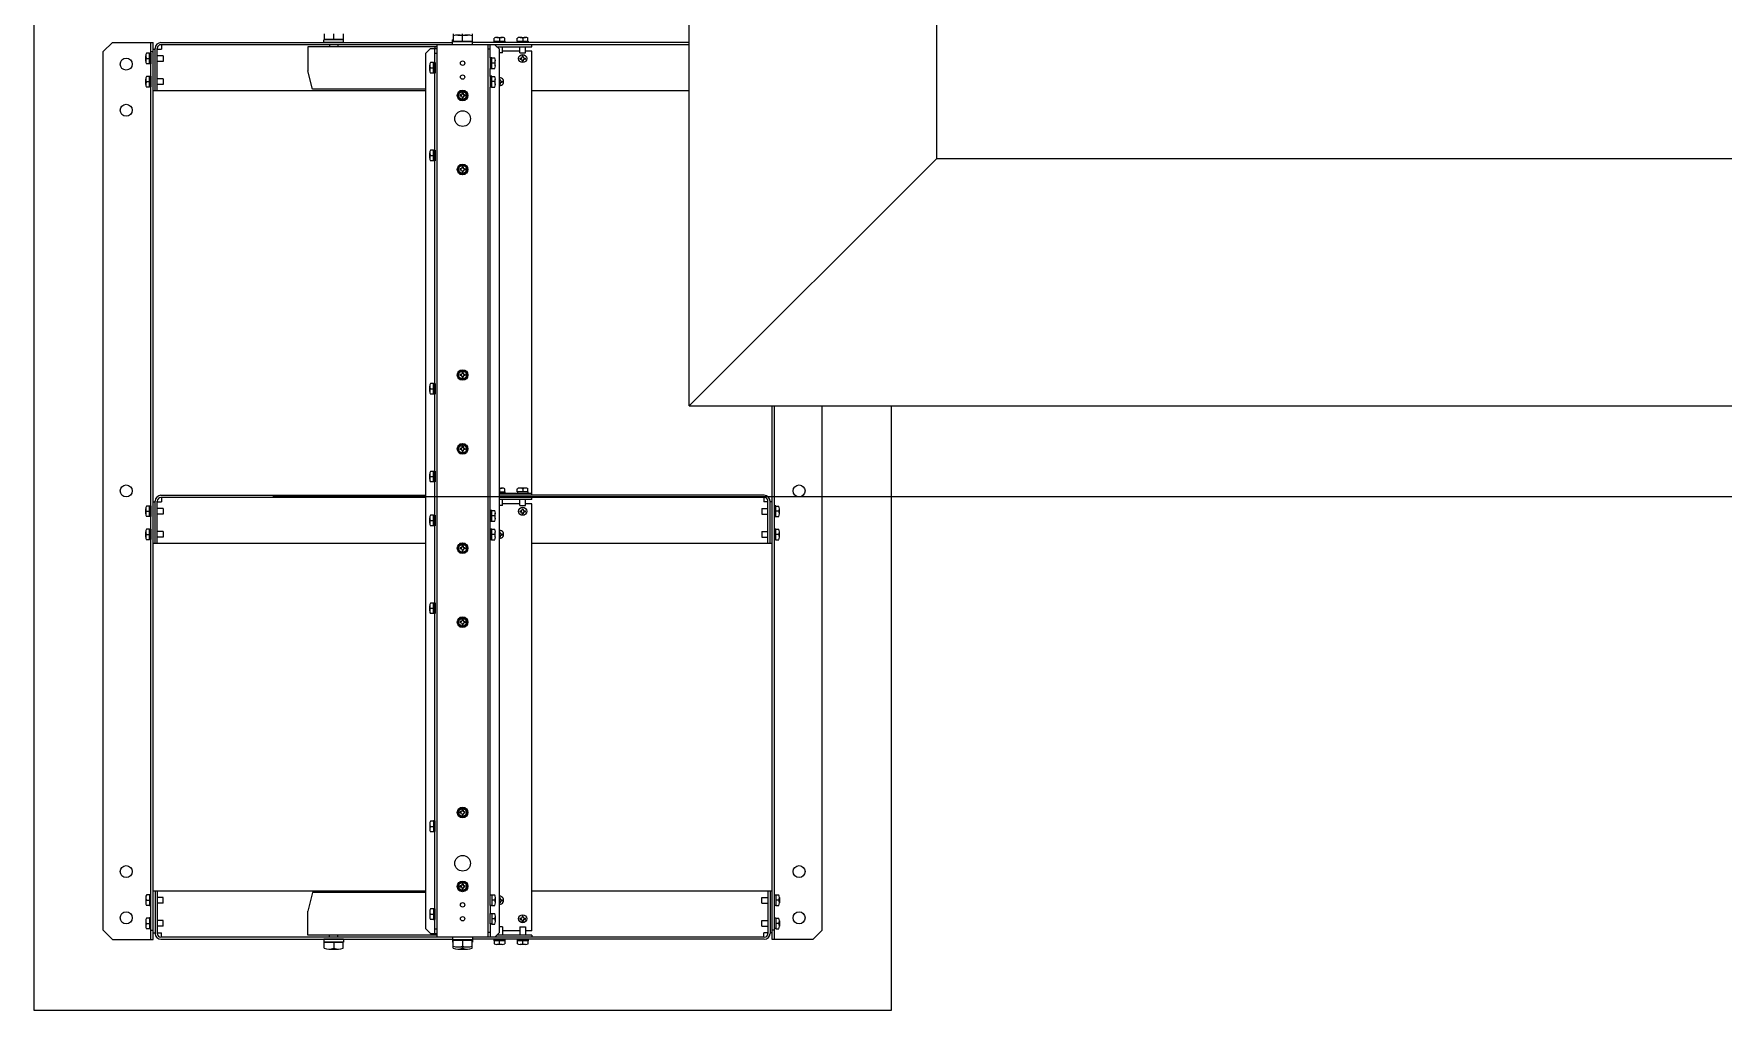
# Model space of a CAD drawing. Header units: millimetres. Extents: x 5204 to 163252, y 3613 to 115772.
# Drawn here: x 40729 to 42557, y 32478 to 33535 of the extents above; entities that cross this region are included whole.
import ezdxf

# ---------------------------------------------------------------- set-up
doc = ezdxf.new("R2010")
doc.units = ezdxf.units.MM
doc.header["$LTSCALE"] = 0.2
doc.layers.add('0-1', color=7, linetype='Continuous')

msp = doc.modelspace()

# ---------------------------------------------------------------- linework, layer by layer
at = {"layer": '0-1', "color": 7, "linetype": 'Continuous'}
for p, q in [((41438.6, 33132.2), (41438.6, 34745.2)), ((41706.6, 33400.2), (41706.6, 34745.2)), ((40729.4, 34105.2), (40729.4, 32478.2)), ((41064.6, 33528.5), (41043.1, 33528.5)), ((41043.1, 33525.5), (41043.1, 33528.5)), ((41043.5, 33535), (41043.5, 33528.9)), ((41064.3, 33528.9), (41043.5, 33528.9)), ((41045.6, 33528.9), (41045.6, 33528.5)), ((41062.2, 33528.5), (41045.6, 33528.5)), ((41053.9, 33528.9), (41053.9, 33535)), ((41062.2, 33528.9), (41062.2, 33528.5)), ((41064.3, 33535), (41064.3, 33528.9)), ((41064.6, 33525.5), (41064.6, 33528.5)), ((41182.6, 33525.5), (41182.6, 33528.5)), ((41183, 33528.5), (41182.6, 33528.5)), ((41183, 33535), (41183, 33526.6)), ((41203.8, 33526.6), (41183, 33526.6)), ((41185.1, 33526.6), (41185.1, 33526.2)), ((41188.2, 33533.7), (41198.6, 33533.7)), ((41193.4, 33533.7), (41193.4, 33535)), ((41193.4, 33526.6), (41193.4, 33532.7)), ((41201.7, 33526.6), (41201.7, 33526.2)), ((41203.8, 33535), (41203.8, 33526.6)), ((41203.8, 33528.5), (41204.1, 33528.5)), ((41204.1, 33525.5), (41204.1, 33528.5)), ((41227.6, 33527.1), (41227.6, 33530.3)), ((41227.7, 33527.1), (41239.2, 33527.1)), ((41227.7, 33525.5), (41227.7, 33527.1)), ((41230.5, 33531.1), (41236.3, 33531.1)), ((41233.4, 33530.3), (41233.4, 33527.1)), ((41239.1, 33527.1), (41239.1, 33530.3)), ((41239.2, 33527.1), (41239.2, 33525.5)), ((41252.6, 33527.1), (41252.6, 33530.3)), ((41252.7, 33527.1), (41264.2, 33527.1)), ((41252.7, 33525.5), (41252.7, 33527.1)), ((41255.5, 33531.1), (41261.3, 33531.1)), ((41258.4, 33530.3), (41258.4, 33527.1)), ((41264.1, 33527.1), (41264.1, 33530.3)), ((41264.2, 33527.1), (41264.2, 33525.5)), ((40814.4, 33525.7), (40804.4, 33515.7)), ((40804.4, 32564.7), (40804.4, 33515.7)), ((40814.4, 33525.7), (40858.4, 33525.7)), ((40850.5, 33505.3), (40850.5, 33511)), ((40854.5, 33513.9), (40851.2, 33513.9)), ((40851.2, 33508.2), (40854.5, 33508.2)), ((40854.5, 33502.5), (40854.5, 33514)), ((40854.5, 33514), (40856.1, 33514)), ((40856.1, 32554.7), (40856.1, 33525.7)), ((40856.1, 33515.7), (40858.4, 33515.7)), ((40856.1, 33514), (40856.1, 33502.5)), ((40858.4, 32554.7), (40858.4, 33525.7)), ((40858.4, 33518.5), (40860.7, 33518.5)), ((40860.7, 33473.2), (40860.7, 33519.2)), ((40863, 33473.2), (40863, 33519.2)), ((40863, 33518.5), (40867.4, 33518.5)), ((40869.5, 33511.2), (40863, 33511.2)), ((40867, 33525.5), (41182.6, 33525.5)), ((41220.9, 33523.2), (40867, 33523.2)), ((40867.4, 33523.2), (40867.4, 33518.5)), ((40869.5, 33511.2), (40869.5, 33505.2)), ((41025.8, 33520.9), (41025.8, 33494.9)), ((41165.8, 33520.9), (41025.8, 33520.9)), ((41064.6, 33525.5), (41043.1, 33525.5)), ((41059.9, 33525.5), (41047.9, 33525.5)), ((41049.4, 33523.2), (41049.4, 33520.9)), ((41058.4, 33523.2), (41058.4, 33520.9)), ((41153.5, 33514.2), (41158.5, 33519.2)), ((41153.5, 32566.2), (41153.5, 33514.2)), ((41158.5, 33519.2), (41165.8, 33519.2)), ((41163.4, 33520.9), (41163.4, 33519.2)), ((41163.5, 32561.2), (41163.5, 33519.2)), ((41163.5, 33514.2), (41165.8, 33514.2)), ((41165.8, 32557.2), (41165.8, 33523.2)), ((41204.1, 33526.2), (41182.6, 33526.2)), ((41182.6, 33523.2), (41182.6, 33526.2)), ((41204.1, 33523.2), (41182.6, 33523.2)), ((41199.4, 33523.2), (41187.4, 33523.2)), ((41438.6, 33523.2), (41203.8, 33523.2)), ((41204.1, 33523.2), (41204.1, 33526.2)), ((41438.6, 33525.5), (41204.1, 33525.5)), ((41220.4, 33523.2), (41216.4, 33523.2)), ((41220.9, 32557.2), (41220.9, 33523.2)), ((41220.9, 32561.2), (41220.9, 33519.2)), ((41223.2, 33518.2), (41220.9, 33518.2)), ((41223.2, 33508.9), (41223.2, 33523.2)), ((41223.3, 33509), (41223.3, 33497.5)), ((41224.9, 33509), (41223.3, 33509)), ((41224.8, 33508.9), (41228.1, 33508.9)), ((41224.9, 33497.5), (41224.9, 33509)), ((41239.2, 33525.5), (41227.7, 33525.5)), ((41233.2, 33518.2), (41228.2, 33523.2)), ((41230.5, 33520.9), (41268.4, 33520.9)), ((41233.2, 32562.2), (41233.2, 33518.2)), ((41236.4, 33514.4), (41233.2, 33514.4)), ((41236.4, 33514.4), (41236.4, 33520.9)), ((41255.4, 33516.2), (41236.4, 33516.2)), ((41264.2, 33525.5), (41252.7, 33525.5)), ((41255.4, 33514.4), (41255.4, 33520.9)), ((41255.4, 33514.4), (41261.4, 33514.4)), ((41255.5, 33507.5), (41255.5, 33508.8)), ((41255.5, 33508.8), (41256.5, 33508.8)), ((41257.8, 33511), (41257.8, 33510)), ((41257.8, 33511), (41259, 33511)), ((41259, 33510), (41259, 33511)), ((41260.3, 33508.8), (41261.3, 33508.8)), ((41261.3, 33507.5), (41261.3, 33508.8)), ((41261.4, 33514.4), (41261.4, 33520.9)), ((41268.4, 33516.2), (41261.4, 33516.2)), ((41268.4, 33520.9), (41268.4, 33523.2)), ((41268.4, 33035.5), (41268.4, 33516.2)), ((40854.5, 33502.4), (40851.2, 33502.4)), ((40856.1, 33502.5), (40854.5, 33502.5)), ((40869.5, 33505.2), (40863, 33505.2)), ((41031, 33474.9), (41025.8, 33494.9)), ((41157.9, 33495.3), (41157.9, 33501)), ((41161.9, 33503.9), (41158.7, 33503.9)), ((41158.7, 33498.2), (41161.9, 33498.2)), ((41161.9, 33492.4), (41158.7, 33492.4)), ((41162, 33492.5), (41162, 33504)), ((41162, 33504), (41163.6, 33504)), ((41163.6, 33492.5), (41162, 33492.5)), ((41163.6, 33504), (41163.6, 33492.5)), ((41223.2, 33488.9), (41223.2, 33497.4)), ((41223.3, 33497.5), (41224.9, 33497.5)), ((41228.1, 33503.2), (41224.8, 33503.2)), ((41224.8, 33497.4), (41228.1, 33497.4)), ((41228.8, 33500.3), (41228.8, 33506)), ((41255.5, 33507.5), (41256.5, 33507.5)), ((41257.8, 33505.3), (41257.8, 33506.3)), ((41257.8, 33505.3), (41259, 33505.3)), ((41259, 33506.3), (41259, 33505.3)), ((41260.3, 33507.5), (41261.3, 33507.5)), ((40850.5, 33480.3), (40850.5, 33486)), ((40854.5, 33488.9), (40851.2, 33488.9)), ((40851.2, 33483.2), (40854.5, 33483.2)), ((40854.5, 33477.4), (40851.2, 33477.4)), ((40854.5, 33477.5), (40854.5, 33489)), ((40854.5, 33489), (40856.1, 33489)), ((40856.1, 33477.5), (40854.5, 33477.5)), ((40856.1, 33489), (40856.1, 33477.5)), ((41153.5, 33473.2), (40858.4, 33473.2)), ((40869.5, 33486.2), (40863, 33486.2)), ((40869.5, 33480.2), (40863, 33480.2)), ((40869.5, 33486.2), (40869.5, 33480.2)), ((41113.4, 33473.2), (41022.4, 33473.2)), ((41153.5, 33474.9), (41031, 33474.9)), ((41190.5, 33473.2), (41187.6, 33468.2)), ((41196.3, 33473.2), (41190.5, 33473.2)), ((41199.2, 33468.2), (41196.3, 33473.2)), ((41223.2, 32602.9), (41223.2, 33477.4)), ((41223.3, 33489), (41223.3, 33477.5)), ((41224.9, 33489), (41223.3, 33489)), ((41223.3, 33477.5), (41224.9, 33477.5)), ((41224.8, 33488.9), (41228.1, 33488.9)), ((41228.1, 33483.2), (41224.8, 33483.2)), ((41224.8, 33477.4), (41228.1, 33477.4)), ((41224.9, 33477.5), (41224.9, 33489)), ((41228.8, 33480.3), (41228.8, 33486)), ((41233.2, 33486), (41234, 33486)), ((41233.2, 33480.3), (41234, 33480.3)), ((41234, 33485), (41234, 33486)), ((41234, 33481.3), (41234, 33480.3)), ((41235.3, 33483.8), (41236.3, 33483.8)), ((41235.3, 33482.5), (41236.3, 33482.5)), ((41236.3, 33482.5), (41236.3, 33483.8)), ((41438.6, 33473.2), (41268.4, 33473.2)), ((41187.6, 33468.2), (41190.5, 33463.2)), ((41190.5, 33468.8), (41190.5, 33467.5)), ((41191.5, 33468.8), (41190.5, 33468.8)), ((41191.5, 33467.5), (41190.5, 33467.5)), ((41190.5, 33463.2), (41196.3, 33463.2)), ((41192.8, 33470), (41192.8, 33471)), ((41194, 33471), (41192.8, 33471)), ((41192.8, 33466.3), (41192.8, 33465.3)), ((41194, 33465.3), (41192.8, 33465.3)), ((41194, 33471), (41194, 33470)), ((41194, 33465.3), (41194, 33466.3)), ((41196.3, 33468.8), (41195.3, 33468.8)), ((41196.3, 33467.5), (41195.3, 33467.5)), ((41196.3, 33468.8), (41196.3, 33467.5)), ((41196.3, 33463.2), (41199.2, 33468.2)), ((41157.9, 33400.3), (41157.9, 33406)), ((41161.9, 33408.9), (41158.7, 33408.9)), ((41158.7, 33403.2), (41161.9, 33403.2)), ((41162, 33397.5), (41162, 33409)), ((41162, 33409), (41163.6, 33409)), ((41163.6, 33409), (41163.6, 33397.5)), ((41706.6, 33400.2), (41438.6, 33132.2)), ((41706.6, 33400.2), (50196.6, 33400.2)), ((41161.9, 33397.4), (41158.7, 33397.4)), ((41163.6, 33397.5), (41162, 33397.5)), ((41190.5, 33393.2), (41187.6, 33388.2)), ((41187.6, 33388.2), (41190.5, 33383.2)), ((41196.3, 33393.2), (41190.5, 33393.2)), ((41190.5, 33388.8), (41190.5, 33387.5)), ((41191.5, 33388.8), (41190.5, 33388.8)), ((41191.5, 33387.5), (41190.5, 33387.5)), ((41190.5, 33383.2), (41196.3, 33383.2)), ((41192.8, 33390), (41192.8, 33391)), ((41194, 33391), (41192.8, 33391)), ((41192.8, 33386.3), (41192.8, 33385.3)), ((41194, 33385.3), (41192.8, 33385.3)), ((41194, 33391), (41194, 33390)), ((41194, 33385.3), (41194, 33386.3)), ((41196.3, 33388.8), (41195.3, 33388.8)), ((41196.3, 33387.5), (41195.3, 33387.5)), ((41199.2, 33388.2), (41196.3, 33393.2)), ((41196.3, 33388.8), (41196.3, 33387.5)), ((41196.3, 33383.2), (41199.2, 33388.2)), ((41190.5, 33170.7), (41187.6, 33165.7)), ((41187.6, 33165.7), (41190.5, 33160.7)), ((41196.3, 33170.7), (41190.5, 33170.7)), ((41191.5, 33166.3), (41190.5, 33166.3)), ((41190.5, 33166.3), (41190.5, 33165)), ((41191.5, 33165), (41190.5, 33165)), ((41190.5, 33160.7), (41196.3, 33160.7)), ((41194, 33168.5), (41192.8, 33168.5)), ((41192.8, 33167.5), (41192.8, 33168.5)), ((41192.8, 33163.8), (41192.8, 33162.8)), ((41194, 33162.8), (41192.8, 33162.8)), ((41194, 33168.5), (41194, 33167.5)), ((41194, 33162.8), (41194, 33163.8)), ((41196.3, 33166.3), (41195.3, 33166.3)), ((41196.3, 33165), (41195.3, 33165)), ((41199.2, 33165.7), (41196.3, 33170.7)), ((41196.3, 33166.3), (41196.3, 33165)), ((41196.3, 33160.7), (41199.2, 33165.7)), ((41157.9, 33147.8), (41157.9, 33153.5)), ((41161.9, 33156.4), (41158.7, 33156.4)), ((41158.7, 33150.7), (41161.9, 33150.7)), ((41161.9, 33144.9), (41158.7, 33144.9)), ((41162, 33145), (41162, 33156.5)), ((41162, 33156.5), (41163.6, 33156.5)), ((41163.6, 33145), (41162, 33145)), ((41163.6, 33156.5), (41163.6, 33145)), ((41438.6, 33132.2), (50464.6, 33132.2)), ((41528.4, 32554.7), (41528.4, 33132.2)), ((41530.7, 32554.7), (41530.7, 33132.2)), ((41582.4, 32564.7), (41582.4, 33132.2)), ((41657.4, 32478.2), (41657.4, 33132.2)), ((41190.5, 33090.7), (41187.6, 33085.7)), ((41196.3, 33090.7), (41190.5, 33090.7)), ((41192.8, 33087.5), (41192.8, 33088.5)), ((41194, 33088.5), (41192.8, 33088.5)), ((41194, 33088.5), (41194, 33087.5)), ((41199.2, 33085.7), (41196.3, 33090.7)), ((41187.6, 33085.7), (41190.5, 33080.7)), ((41190.5, 33086.3), (41190.5, 33085)), ((41191.5, 33086.3), (41190.5, 33086.3)), ((41191.5, 33085), (41190.5, 33085)), ((41190.5, 33080.7), (41196.3, 33080.7)), ((41192.8, 33083.8), (41192.8, 33082.8)), ((41194, 33082.8), (41192.8, 33082.8)), ((41194, 33082.8), (41194, 33083.8)), ((41196.3, 33086.3), (41195.3, 33086.3)), ((41196.3, 33085), (41195.3, 33085)), ((41196.3, 33086.3), (41196.3, 33085)), ((41196.3, 33080.7), (41199.2, 33085.7)), ((41157.9, 33052.8), (41157.9, 33058.5)), ((41161.9, 33061.4), (41158.7, 33061.4)), ((41158.7, 33055.7), (41161.9, 33055.7)), ((41162, 33050), (41162, 33061.5)), ((41162, 33061.5), (41163.6, 33061.5)), ((41163.6, 33061.5), (41163.6, 33050)), ((40867, 33035.5), (41153.5, 33035.5)), ((41153.5, 33033.2), (40867, 33033.2)), ((40867.4, 33033.2), (40867.4, 33028.5)), ((42788.2, 33034), (40988.2, 33034)), ((41161.9, 33049.9), (41158.7, 33049.9)), ((41163.6, 33050), (41162, 33050)), ((41233.2, 33043.4), (41236.3, 33043.4)), ((41233.2, 33037.8), (41268.4, 33037.8)), ((41519.8, 33035.5), (41233.2, 33035.5)), ((41519.8, 33033.2), (41233.2, 33033.2)), ((41233.3, 33039.4), (41239.2, 33039.4)), ((41239.2, 33037.8), (41233.3, 33037.8)), ((41233.4, 33042.6), (41233.4, 33039.4)), ((41239.1, 33039.4), (41239.1, 33042.6)), ((41239.2, 33039.4), (41239.2, 33037.8)), ((41252.6, 33039.4), (41252.6, 33042.6)), ((41264.2, 33039.4), (41252.7, 33039.4)), ((41252.7, 33039.4), (41252.7, 33037.8)), ((41252.7, 33037.8), (41264.2, 33037.8)), ((41261.3, 33043.4), (41255.5, 33043.4)), ((41258.4, 33042.6), (41258.4, 33039.4)), ((41264.1, 33039.4), (41264.1, 33042.6)), ((41264.2, 33037.8), (41264.2, 33039.4)), ((41268.4, 33030.9), (41268.4, 33033.2)), ((41519.4, 33033.2), (41519.4, 33028.5)), ((40850.5, 33015.3), (40850.5, 33021)), ((40854.5, 33023.9), (40851.2, 33023.9)), ((40851.2, 33018.2), (40854.5, 33018.2)), ((40854.5, 33012.5), (40854.5, 33024)), ((40854.5, 33024), (40856.1, 33024)), ((40856.1, 33024), (40856.1, 33012.5)), ((40858.4, 33028.5), (40860.7, 33028.5)), ((40860.7, 32983.2), (40860.7, 33029.2)), ((40863, 32983.2), (40863, 33029.2)), ((40863, 33028.5), (40867.4, 33028.5)), ((40869.5, 33021.2), (40863, 33021.2)), ((40869.5, 33015.2), (40863, 33015.2)), ((40869.5, 33021.2), (40869.5, 33015.2)), ((41223.3, 33019), (41223.3, 33007.5)), ((41224.9, 33019), (41223.3, 33019)), ((41224.8, 33018.9), (41228.1, 33018.9)), ((41224.9, 33007.5), (41224.9, 33019)), ((41228.8, 33010.3), (41228.8, 33016)), ((41268.4, 33030.9), (41233.2, 33030.9)), ((41236.4, 33024.4), (41233.2, 33024.4)), ((41236.4, 33024.4), (41236.4, 33030.9)), ((41236.4, 33028.7), (41236.4, 33030.9)), ((41255.4, 33026.2), (41236.4, 33026.2)), ((41255.4, 33024.4), (41255.4, 33030.9)), ((41255.4, 33024.4), (41261.4, 33024.4)), ((41255.5, 33018.8), (41256.5, 33018.8)), ((41255.5, 33017.5), (41255.5, 33018.8)), ((41255.5, 33017.5), (41256.5, 33017.5)), ((41257.8, 33021), (41259, 33021)), ((41257.8, 33021), (41257.8, 33020)), ((41257.8, 33015.3), (41257.8, 33016.3)), ((41257.8, 33015.3), (41259, 33015.3)), ((41259, 33020), (41259, 33021)), ((41259, 33016.3), (41259, 33015.3)), ((41260.3, 33018.8), (41261.3, 33018.8)), ((41260.3, 33017.5), (41261.3, 33017.5)), ((41261.3, 33017.5), (41261.3, 33018.8)), ((41261.4, 33024.4), (41261.4, 33030.9)), ((41268.4, 33026.2), (41261.4, 33026.2)), ((41268.4, 32564.2), (41268.4, 33026.2)), ((41517.3, 33021.2), (41523.8, 33021.2)), ((41517.3, 33021.2), (41517.3, 33015.2)), ((41517.3, 33015.2), (41523.8, 33015.2)), ((41523.8, 33028.5), (41519.4, 33028.5)), ((41523.8, 32983.2), (41523.8, 33029.2)), ((41526.1, 32983.2), (41526.1, 33029.2)), ((41528.4, 33028.5), (41526.1, 33028.5)), ((41530.7, 33024), (41530.7, 33012.5)), ((41532.3, 33024), (41530.7, 33024)), ((41532.3, 33012.5), (41532.3, 33024)), ((41532.3, 33023.9), (41535.5, 33023.9)), ((41535.5, 33018.2), (41532.3, 33018.2)), ((41536.3, 33015.3), (41536.3, 33021)), ((40854.5, 33012.4), (40851.2, 33012.4)), ((40854.5, 32998.9), (40851.2, 32998.9)), ((40856.1, 33012.5), (40854.5, 33012.5)), ((40854.5, 32987.5), (40854.5, 32999)), ((40854.5, 32999), (40856.1, 32999)), ((40856.1, 32999), (40856.1, 32987.5)), ((40869.5, 32996.2), (40863, 32996.2)), ((40869.5, 32996.2), (40869.5, 32990.2)), ((41157.9, 33005.3), (41157.9, 33011)), ((41161.9, 33013.9), (41158.7, 33013.9)), ((41158.7, 33008.2), (41161.9, 33008.2)), ((41161.9, 33002.4), (41158.7, 33002.4)), ((41162, 33002.5), (41162, 33014)), ((41162, 33014), (41163.6, 33014)), ((41163.6, 33002.5), (41162, 33002.5)), ((41163.6, 33014), (41163.6, 33002.5)), ((41223.2, 32998.9), (41223.2, 33007.4)), ((41223.3, 33007.5), (41224.9, 33007.5)), ((41223.3, 32999), (41223.3, 32987.5)), ((41224.9, 32999), (41223.3, 32999)), ((41228.1, 33013.2), (41224.8, 33013.2)), ((41224.8, 33007.4), (41228.1, 33007.4)), ((41224.8, 32998.9), (41228.1, 32998.9)), ((41224.9, 32987.5), (41224.9, 32999)), ((41517.3, 32996.2), (41517.3, 32990.2)), ((41517.3, 32996.2), (41523.8, 32996.2)), ((41530.7, 33012.5), (41532.3, 33012.5)), ((41530.7, 32999), (41530.7, 32987.5)), ((41532.3, 32999), (41530.7, 32999)), ((41532.3, 33012.4), (41535.5, 33012.4)), ((41532.3, 32987.5), (41532.3, 32999)), ((41532.3, 32998.9), (41535.5, 32998.9)), ((40850.5, 32990.3), (40850.5, 32996)), ((40851.2, 32993.2), (40854.5, 32993.2)), ((40854.5, 32987.4), (40851.2, 32987.4)), ((40856.1, 32987.5), (40854.5, 32987.5)), ((41153.5, 32983.2), (40858.4, 32983.2)), ((40869.5, 32990.2), (40863, 32990.2)), ((41190.5, 32983.2), (41187.6, 32978.2)), ((41187.6, 32978.2), (41190.5, 32973.2)), ((41196.3, 32983.2), (41190.5, 32983.2)), ((41190.5, 32978.8), (41190.5, 32977.5)), ((41191.5, 32978.8), (41190.5, 32978.8)), ((41192.8, 32980), (41192.8, 32981)), ((41194, 32981), (41192.8, 32981)), ((41194, 32981), (41194, 32980)), ((41196.3, 32978.8), (41195.3, 32978.8)), ((41199.2, 32978.2), (41196.3, 32983.2)), ((41196.3, 32978.8), (41196.3, 32977.5)), ((41196.3, 32973.2), (41199.2, 32978.2)), ((41223.3, 32987.5), (41224.9, 32987.5)), ((41228.1, 32993.2), (41224.8, 32993.2)), ((41224.8, 32987.4), (41228.1, 32987.4)), ((41228.8, 32990.3), (41228.8, 32996)), ((41233.2, 32996), (41234, 32996)), ((41233.2, 32990.3), (41234, 32990.3)), ((41234, 32995), (41234, 32996)), ((41234, 32991.3), (41234, 32990.3)), ((41235.3, 32993.8), (41236.3, 32993.8)), ((41235.3, 32992.5), (41236.3, 32992.5)), ((41236.3, 32992.5), (41236.3, 32993.8)), ((41528.4, 32983.2), (41268.4, 32983.2)), ((41517.3, 32990.2), (41523.8, 32990.2)), ((41530.7, 32987.5), (41532.3, 32987.5)), ((41535.5, 32993.2), (41532.3, 32993.2)), ((41532.3, 32987.4), (41535.5, 32987.4)), ((41536.3, 32990.3), (41536.3, 32996)), ((41191.5, 32977.5), (41190.5, 32977.5)), ((41190.5, 32973.2), (41196.3, 32973.2)), ((41192.8, 32976.3), (41192.8, 32975.3)), ((41194, 32975.3), (41192.8, 32975.3)), ((41194, 32975.3), (41194, 32976.3)), ((41196.3, 32977.5), (41195.3, 32977.5)), ((41157.9, 32910.3), (41157.9, 32916)), ((41161.9, 32918.9), (41158.7, 32918.9)), ((41158.7, 32913.2), (41161.9, 32913.2)), ((41161.9, 32907.4), (41158.7, 32907.4)), ((41162, 32907.5), (41162, 32919)), ((41162, 32919), (41163.6, 32919)), ((41163.6, 32907.5), (41162, 32907.5)), ((41163.6, 32919), (41163.6, 32907.5)), ((41190.5, 32903.2), (41187.6, 32898.2)), ((41187.6, 32898.2), (41190.5, 32893.2)), ((41196.3, 32903.2), (41190.5, 32903.2)), ((41190.5, 32898.8), (41190.5, 32897.5)), ((41191.5, 32898.8), (41190.5, 32898.8)), ((41191.5, 32897.5), (41190.5, 32897.5)), ((41190.5, 32893.2), (41196.3, 32893.2)), ((41192.8, 32900), (41192.8, 32901)), ((41194, 32901), (41192.8, 32901)), ((41192.8, 32896.3), (41192.8, 32895.3)), ((41194, 32895.3), (41192.8, 32895.3)), ((41194, 32901), (41194, 32900)), ((41194, 32895.3), (41194, 32896.3)), ((41196.3, 32898.8), (41195.3, 32898.8)), ((41196.3, 32897.5), (41195.3, 32897.5)), ((41199.2, 32898.2), (41196.3, 32903.2)), ((41196.3, 32898.8), (41196.3, 32897.5)), ((41196.3, 32893.2), (41199.2, 32898.2)), ((41187.6, 32692.2), (41190.5, 32697.2)), ((41190.5, 32687.2), (41187.6, 32692.2)), ((41190.5, 32697.2), (41196.3, 32697.2)), ((41191.5, 32692.8), (41190.5, 32692.8)), ((41190.5, 32691.5), (41190.5, 32692.8)), ((41191.5, 32691.5), (41190.5, 32691.5)), ((41196.3, 32687.2), (41190.5, 32687.2)), ((41192.8, 32694), (41192.8, 32695)), ((41194, 32695), (41192.8, 32695)), ((41192.8, 32690.3), (41192.8, 32689.3)), ((41194, 32689.3), (41192.8, 32689.3)), ((41194, 32695), (41194, 32694)), ((41194, 32689.3), (41194, 32690.3)), ((41196.3, 32692.8), (41195.3, 32692.8)), ((41196.3, 32691.5), (41195.3, 32691.5)), ((41196.3, 32697.2), (41199.2, 32692.2)), ((41196.3, 32691.5), (41196.3, 32692.8)), ((41199.2, 32692.2), (41196.3, 32687.2)), ((41157.9, 32680), (41157.9, 32674.3)), ((41161.9, 32682.9), (41158.7, 32682.9)), ((41158.7, 32677.2), (41161.9, 32677.2)), ((41161.9, 32671.4), (41158.7, 32671.4)), ((41162, 32683), (41162, 32671.5)), ((41163.6, 32683), (41162, 32683)), ((41162, 32671.5), (41163.6, 32671.5)), ((41163.6, 32671.5), (41163.6, 32683)), ((41187.6, 32612.2), (41190.5, 32617.2)), ((41190.5, 32617.2), (41196.3, 32617.2)), ((41191.5, 32612.8), (41190.5, 32612.8)), ((41190.5, 32611.5), (41190.5, 32612.8)), ((41192.8, 32614), (41192.8, 32615)), ((41194, 32615), (41192.8, 32615)), ((41194, 32615), (41194, 32614)), ((41196.3, 32612.8), (41195.3, 32612.8)), ((41196.3, 32617.2), (41199.2, 32612.2)), ((41196.3, 32611.5), (41196.3, 32612.8)), ((40850.5, 32600), (40850.5, 32594.3)), ((40854.5, 32602.9), (40851.2, 32602.9)), ((40851.2, 32597.2), (40854.5, 32597.2)), ((40854.5, 32603), (40854.5, 32591.5)), ((40856.1, 32603), (40854.5, 32603)), ((40856.1, 32591.5), (40856.1, 32603)), ((41153.5, 32607.2), (40858.4, 32607.2)), ((40860.7, 32607.2), (40860.7, 32561.2)), ((40863, 32607.2), (40863, 32561.2)), ((40869.5, 32600.2), (40863, 32600.2)), ((40869.5, 32594.2), (40863, 32594.2)), ((40869.5, 32594.2), (40869.5, 32600.2)), ((41113.4, 32607.2), (41022.4, 32607.2)), ((41031, 32605.5), (41025.8, 32585.5)), ((41153.5, 32605.5), (41031, 32605.5)), ((41190.5, 32607.2), (41187.6, 32612.2)), ((41191.5, 32611.5), (41190.5, 32611.5)), ((41196.3, 32607.2), (41190.5, 32607.2)), ((41192.8, 32610.3), (41192.8, 32609.3)), ((41194, 32609.3), (41192.8, 32609.3)), ((41194, 32609.3), (41194, 32610.3)), ((41196.3, 32611.5), (41195.3, 32611.5)), ((41199.2, 32612.2), (41196.3, 32607.2)), ((41223.3, 32603), (41224.9, 32603)), ((41223.3, 32591.5), (41223.3, 32603)), ((41224.8, 32602.9), (41228.1, 32602.9)), ((41228.1, 32597.2), (41224.8, 32597.2)), ((41224.9, 32603), (41224.9, 32591.5)), ((41228.8, 32600), (41228.8, 32594.3)), ((41233.2, 32600), (41234, 32600)), ((41233.2, 32594.3), (41234, 32594.3)), ((41234, 32599), (41234, 32600)), ((41234, 32595.3), (41234, 32594.3)), ((41235.3, 32597.8), (41236.3, 32597.8)), ((41235.3, 32596.5), (41236.3, 32596.5)), ((41236.3, 32596.5), (41236.3, 32597.8)), ((41528.4, 32607.2), (41268.4, 32607.2)), ((41517.3, 32594.2), (41517.3, 32600.2)), ((41517.3, 32600.2), (41523.8, 32600.2)), ((41517.3, 32594.2), (41523.8, 32594.2)), ((41523.8, 32607.2), (41523.8, 32561.2)), ((41526.1, 32607.2), (41526.1, 32561.2)), ((41530.7, 32603), (41532.3, 32603)), ((41530.7, 32591.5), (41530.7, 32603)), ((41532.3, 32603), (41532.3, 32591.5)), ((41532.3, 32602.9), (41535.5, 32602.9)), ((41535.5, 32597.2), (41532.3, 32597.2)), ((41536.3, 32600), (41536.3, 32594.3)), ((40854.5, 32591.4), (40851.2, 32591.4)), ((40854.5, 32577.9), (40851.2, 32577.9)), ((40854.5, 32591.5), (40856.1, 32591.5)), ((40854.5, 32578), (40854.5, 32566.5)), ((40856.1, 32578), (40854.5, 32578)), ((40856.1, 32566.5), (40856.1, 32578)), ((41025.8, 32559.5), (41025.8, 32585.5)), ((41157.9, 32585), (41157.9, 32579.3)), ((41161.9, 32587.9), (41158.7, 32587.9)), ((41158.7, 32582.2), (41161.9, 32582.2)), ((41161.9, 32576.4), (41158.7, 32576.4)), ((41162, 32588), (41162, 32576.5)), ((41163.6, 32588), (41162, 32588)), ((41162, 32576.5), (41163.6, 32576.5)), ((41163.6, 32576.5), (41163.6, 32588)), ((41223.2, 32591.4), (41223.2, 32582.9)), ((41224.9, 32591.5), (41223.3, 32591.5)), ((41223.3, 32583), (41224.9, 32583)), ((41223.3, 32571.5), (41223.3, 32583)), ((41224.8, 32591.4), (41228.1, 32591.4)), ((41224.8, 32582.9), (41228.1, 32582.9)), ((41228.1, 32577.2), (41224.8, 32577.2)), ((41224.9, 32583), (41224.9, 32571.5)), ((41228.8, 32580), (41228.8, 32574.3)), ((41255.5, 32576.5), (41255.5, 32577.8)), ((41255.5, 32577.8), (41256.5, 32577.8)), ((41255.5, 32576.5), (41256.5, 32576.5)), ((41257.8, 32580), (41257.8, 32579)), ((41257.8, 32580), (41259, 32580)), ((41259, 32579), (41259, 32580)), ((41260.3, 32577.8), (41261.3, 32577.8)), ((41260.3, 32576.5), (41261.3, 32576.5)), ((41261.3, 32576.5), (41261.3, 32577.8)), ((41532.3, 32591.5), (41530.7, 32591.5)), ((41530.7, 32578), (41532.3, 32578)), ((41530.7, 32566.5), (41530.7, 32578)), ((41532.3, 32591.4), (41535.5, 32591.4)), ((41532.3, 32578), (41532.3, 32566.5)), ((41532.3, 32577.9), (41535.5, 32577.9)), ((40814.4, 32554.7), (40804.4, 32564.7)), ((40850.5, 32575), (40850.5, 32569.3)), ((40851.2, 32572.2), (40854.5, 32572.2)), ((40854.5, 32566.4), (40851.2, 32566.4)), ((40854.5, 32566.5), (40856.1, 32566.5)), ((40856.1, 32564.7), (40858.4, 32564.7)), ((40858.4, 32561.9), (40860.7, 32561.9)), ((40869.5, 32575.2), (40863, 32575.2)), ((40869.5, 32569.2), (40863, 32569.2)), ((40863, 32561.9), (40867.4, 32561.9)), ((40867.4, 32557.2), (40867.4, 32561.9)), ((40869.5, 32569.2), (40869.5, 32575.2)), ((41165.8, 32559.5), (41025.8, 32559.5)), ((41049.4, 32557.2), (41049.4, 32559.5)), ((41058.4, 32557.2), (41058.4, 32559.5)), ((41153.5, 32566.2), (41158.5, 32561.2)), ((41158.5, 32561.2), (41165.8, 32561.2)), ((41163.4, 32559.5), (41163.4, 32561.2)), ((41163.5, 32566.2), (41165.8, 32566.2)), ((41223.2, 32562.2), (41220.9, 32562.2)), ((41223.2, 32571.4), (41223.2, 32557.2)), ((41224.9, 32571.5), (41223.3, 32571.5)), ((41224.8, 32571.4), (41228.1, 32571.4)), ((41233.2, 32562.2), (41228.2, 32557.2)), ((41268.4, 32559.5), (41230.5, 32559.5)), ((41236.4, 32568.3), (41233.2, 32568.3)), ((41236.4, 32568.3), (41236.4, 32559.5)), ((41255.4, 32564.2), (41236.4, 32564.2)), ((41236.4, 32564), (41236.4, 32559.5)), ((41255.4, 32568.3), (41255.4, 32559.5)), ((41255.4, 32568.3), (41261.4, 32568.3)), ((41257.8, 32574.3), (41257.8, 32575.3)), ((41257.8, 32574.3), (41259, 32574.3)), ((41259, 32575.3), (41259, 32574.3)), ((41261.4, 32568.3), (41261.4, 32559.5)), ((41268.4, 32564.2), (41261.4, 32564.2)), ((41268.4, 32559.5), (41268.4, 32557.2)), ((41517.3, 32575.2), (41523.8, 32575.2)), ((41517.3, 32569.2), (41517.3, 32575.2)), ((41517.3, 32569.2), (41523.8, 32569.2)), ((41523.8, 32561.9), (41519.4, 32561.9)), ((41519.4, 32557.2), (41519.4, 32561.9)), ((41528.4, 32561.9), (41526.1, 32561.9)), ((41530.7, 32564.7), (41528.4, 32564.7)), ((41532.3, 32566.5), (41530.7, 32566.5)), ((41535.5, 32572.2), (41532.3, 32572.2)), ((41532.3, 32566.4), (41535.5, 32566.4)), ((41536.3, 32575), (41536.3, 32569.3)), ((41572.4, 32554.7), (41582.4, 32564.7)), ((40814.4, 32554.7), (40858.4, 32554.7)), ((41220.9, 32557.2), (40867, 32557.2)), ((40867, 32554.9), (41182.6, 32554.9)), ((41073.9, 32557.2), (41033.9, 32557.2)), ((41043.1, 32554.9), (41043.1, 32551.9)), ((41064.6, 32554.9), (41043.1, 32554.9)), ((41064.6, 32551.9), (41043.1, 32551.9)), ((41043.5, 32545.3), (41043.5, 32551.5)), ((41064.3, 32551.5), (41043.5, 32551.5)), ((41062.2, 32551.9), (41045.6, 32551.9)), ((41045.6, 32551.5), (41045.6, 32551.9)), ((41059.9, 32554.9), (41047.9, 32554.9)), ((41048.7, 32544.4), (41059.1, 32544.4)), ((41053.9, 32551.5), (41053.9, 32545.3)), ((41062.2, 32551.5), (41062.2, 32551.9)), ((41064.3, 32545.3), (41064.3, 32551.5)), ((41064.6, 32554.9), (41064.6, 32551.9)), ((41182.6, 32557.2), (41182.6, 32554.2)), ((41204.1, 32557.2), (41182.6, 32557.2)), ((41182.6, 32554.9), (41182.6, 32551.9)), ((41204.1, 32554.2), (41182.6, 32554.2)), ((41183, 32551.9), (41182.6, 32551.9)), ((41183, 32545.3), (41183, 32553.8)), ((41203.8, 32553.8), (41183, 32553.8)), ((41185.1, 32553.8), (41185.1, 32554.2)), ((41199.4, 32557.2), (41187.4, 32557.2)), ((41188.2, 32546.7), (41198.6, 32546.7)), ((41188.2, 32544.4), (41198.6, 32544.4)), ((41193.4, 32553.8), (41193.4, 32547.6)), ((41193.4, 32546.7), (41193.4, 32545.3)), ((41201.7, 32553.8), (41201.7, 32554.2)), ((41519.8, 32557.2), (41203.8, 32557.2)), ((41203.8, 32545.3), (41203.8, 32553.8)), ((41203.8, 32551.9), (41204.1, 32551.9)), ((41204.1, 32557.2), (41204.1, 32554.2)), ((41204.1, 32554.9), (41204.1, 32551.9)), ((41519.8, 32554.9), (41204.1, 32554.9)), ((41220.4, 32557.2), (41216.4, 32557.2)), ((41227.6, 32553.3), (41227.6, 32550)), ((41227.7, 32554.9), (41239.2, 32554.9)), ((41227.7, 32553.3), (41227.7, 32554.9)), ((41239.2, 32553.3), (41227.7, 32553.3)), ((41236.3, 32549.3), (41230.5, 32549.3)), ((41233.4, 32550), (41233.4, 32553.3)), ((41239.1, 32553.3), (41239.1, 32550)), ((41239.2, 32554.9), (41239.2, 32553.3)), ((41252.6, 32553.3), (41252.6, 32550)), ((41252.7, 32554.9), (41264.2, 32554.9)), ((41252.7, 32553.3), (41252.7, 32554.9)), ((41264.2, 32553.3), (41252.7, 32553.3)), ((41261.3, 32549.3), (41255.5, 32549.3)), ((41258.4, 32550), (41258.4, 32553.3)), ((41264.1, 32553.3), (41264.1, 32550)), ((41264.2, 32554.9), (41264.2, 32553.3)), ((41572.4, 32554.7), (41528.4, 32554.7)), ((40729.4, 32478.2), (41657.4, 32478.2))]:
    msp.add_line(p, q, dxfattribs=at)
for centre, radius in [((40829.4, 33502.2), 6.5), ((41258.4, 33508.2), 4.38), ((41193.4, 33503.2), 2.4), ((41193.4, 33488.2), 2.4), ((41193.4, 33468.2), 5.75), ((41193.4, 33468.2), 5), ((41193.4, 33468.2), 4.3), ((40829.4, 33452.2), 6.5), ((41193.4, 33443.2), 8.5), ((41193.4, 33388.2), 5.75), ((41193.4, 33388.2), 5), ((41193.4, 33388.2), 4.3), ((41193.4, 33165.7), 5.75), ((41193.4, 33165.7), 5), ((41193.4, 33165.7), 4.3), ((41193.4, 33085.7), 5.75), ((41193.4, 33085.7), 5), ((41193.4, 33085.7), 4.3), ((40829.4, 33040.2), 6.5), ((41557.4, 33040.2), 6.5), ((41258.4, 33018.2), 4.38), ((41193.4, 32978.2), 5.75), ((41193.4, 32978.2), 5), ((41193.4, 32978.2), 4.3), ((41193.4, 32898.2), 5.75), ((41193.4, 32898.2), 5), ((41193.4, 32898.2), 4.3), ((41193.4, 32692.2), 5.75), ((41193.4, 32692.2), 5), ((41193.4, 32692.2), 4.3), ((40829.4, 32628.2), 6.5), ((41193.4, 32637.2), 8.5), ((41557.4, 32628.2), 6.5), ((41193.4, 32612.2), 5.75), ((41193.4, 32612.2), 5), ((41193.4, 32612.2), 4.3), ((41193.4, 32592.2), 2.4), ((40829.4, 32578.2), 6.5), ((41193.4, 32577.2), 2.4), ((41258.4, 32577.2), 4.38), ((41557.4, 32578.2), 6.5)]:
    msp.add_circle(centre, radius, dxfattribs=at)
for centre, radius, start, end in [((41188.2, 33518.9), 14.7, 69.3568, 110.6432), ((41198.6, 33518.9), 14.7, 69.3568, 110.6432), ((41230.5, 33525.2), 5.89, 60.7583, 119.2417), ((41236.3, 33525.2), 5.89, 60.7583, 119.2417), ((41255.5, 33525.2), 5.89, 60.7583, 119.2417), ((41261.3, 33525.2), 5.89, 60.7583, 119.2417), ((40856.4, 33511), 5.89, 150.7583, 209.2417), ((40856.4, 33505.3), 5.89, 150.7583, 209.2417), ((40867, 33519.2), 6.3, 90, 180), ((40867, 33519.2), 4, 90, 180), ((41223, 33506), 5.89, 330.7583, 29.2417), ((41256.5, 33510), 1.25, 270, 0), ((41260.3, 33510), 1.25, 179.9999, 270), ((41163.8, 33501), 5.89, 150.7583, 209.2417), ((41163.8, 33495.3), 5.89, 150.7583, 209.2417), ((41223, 33500.3), 5.89, 330.7583, 29.2417), ((41256.5, 33506.3), 1.25, 0, 90), ((41260.3, 33506.3), 1.25, 90, 179.9999), ((40856.4, 33486), 5.89, 150.7583, 209.2417), ((40856.4, 33480.3), 5.89, 150.7583, 209.2417), ((41223, 33486), 5.89, 330.7583, 29.2417), ((41223, 33480.3), 5.89, 330.7583, 29.2417), ((41233.4, 33483.2), 4.38, 268.0352, 91.9648), ((41235.3, 33485), 1.25, 179.9999, 270), ((41235.3, 33481.3), 1.25, 90, 179.9999), ((41191.5, 33470), 1.25, 270, 0), ((41191.5, 33466.3), 1.25, 0, 90), ((41195.3, 33470), 1.25, 180.0001, 270), ((41195.3, 33466.3), 1.25, 90, 180.0001), ((41163.8, 33406), 5.89, 150.7583, 209.2417), ((41163.8, 33400.3), 5.89, 150.7583, 209.2417), ((41191.5, 33390), 1.25, 270, 0), ((41191.5, 33386.3), 1.25, 0, 90), ((41195.3, 33390), 1.25, 180.0001, 270), ((41195.3, 33386.3), 1.25, 90, 180.0001), ((41191.5, 33167.5), 1.25, 270, 0), ((41191.5, 33163.8), 1.25, 0, 90), ((41195.3, 33167.5), 1.25, 180.0001, 270), ((41195.3, 33163.8), 1.25, 90, 180.0001), ((41163.8, 33153.5), 5.89, 150.7583, 209.2417), ((41163.8, 33147.8), 5.89, 150.7583, 209.2417), ((41191.5, 33087.5), 1.25, 270, 0), ((41195.3, 33087.5), 1.25, 180.0001, 270), ((41191.5, 33083.8), 1.25, 0, 90), ((41195.3, 33083.8), 1.25, 90, 180.0001), ((41163.8, 33058.5), 5.89, 150.7583, 209.2417), ((41163.8, 33052.8), 5.89, 150.7583, 209.2417), ((40867, 33029.2), 6.3, 90, 180), ((40867, 33029.2), 4, 90, 180), ((41230.5, 33037.5), 5.89, 60.7583, 62.4186), ((41236.3, 33037.5), 5.89, 60.7583, 119.2417), ((41255.5, 33037.5), 5.89, 60.7583, 119.2417), ((41261.3, 33037.5), 5.89, 60.7583, 119.2417), ((41519.8, 33029.2), 6.3, 0, 90), ((41519.8, 33029.2), 4, 0, 90), ((40856.4, 33021), 5.89, 150.7583, 209.2417), ((40856.4, 33015.3), 5.89, 150.7583, 209.2417), ((41223, 33016), 5.89, 330.7583, 29.2417), ((41256.5, 33020), 1.25, 270, 0), ((41256.5, 33016.3), 1.25, 0, 90), ((41260.3, 33020), 1.25, 179.9999, 270), ((41260.3, 33016.3), 1.25, 90, 179.9999), ((41530.4, 33021), 5.89, 330.7583, 29.2417), ((41530.4, 33015.3), 5.89, 330.7583, 29.2417), ((40856.4, 32996), 5.89, 150.7583, 209.2417), ((41163.8, 33011), 5.89, 150.7583, 209.2417), ((41163.8, 33005.3), 5.89, 150.7583, 209.2417), ((41223, 33010.3), 5.89, 330.7583, 29.2417), ((41223, 32996), 5.89, 330.7583, 29.2417), ((41233.4, 32993.2), 4.38, 268.0352, 91.9648), ((41530.4, 32996), 5.89, 330.7583, 29.2417), ((40856.4, 32990.3), 5.89, 150.7583, 209.2417), ((41191.5, 32980), 1.25, 270, 0), ((41195.3, 32980), 1.25, 180.0001, 270), ((41223, 32990.3), 5.89, 330.7583, 29.2417), ((41235.3, 32995), 1.25, 179.9999, 270), ((41235.3, 32991.3), 1.25, 90, 179.9999), ((41530.4, 32990.3), 5.89, 330.7583, 29.2417), ((41191.5, 32976.3), 1.25, 0, 90), ((41195.3, 32976.3), 1.25, 90, 180.0001), ((41163.8, 32916), 5.89, 150.7583, 209.2417), ((41163.8, 32910.3), 5.89, 150.7583, 209.2417), ((41191.5, 32900), 1.25, 270, 0), ((41191.5, 32896.3), 1.25, 0, 90), ((41195.3, 32900), 1.25, 180.0001, 270), ((41195.3, 32896.3), 1.25, 90, 180.0001), ((41191.5, 32694), 1.25, 270, 0), ((41191.5, 32690.3), 1.25, 0, 90), ((41195.3, 32694), 1.25, 179.9999, 270), ((41195.3, 32690.3), 1.25, 90, 179.9999), ((41163.8, 32680), 5.89, 150.7583, 209.2417), ((41163.8, 32674.3), 5.89, 150.7583, 209.2417), ((41191.5, 32614), 1.25, 270, 0), ((41195.3, 32614), 1.25, 179.9999, 270), ((40856.4, 32600), 5.89, 150.7583, 209.2417), ((40856.4, 32594.3), 5.89, 150.7583, 209.2417), ((41191.5, 32610.3), 1.25, 0, 90), ((41195.3, 32610.3), 1.25, 90, 179.9999), ((41223, 32600), 5.89, 330.7583, 29.2417), ((41223, 32594.3), 5.89, 330.7583, 29.2417), ((41233.4, 32597.2), 4.38, 268.0352, 91.9648), ((41235.3, 32599), 1.25, 179.9999, 270), ((41235.3, 32595.3), 1.25, 90, 179.9999), ((41530.4, 32600), 5.89, 330.7583, 29.2417), ((41530.4, 32594.3), 5.89, 330.7583, 29.2417), ((40856.4, 32575), 5.89, 150.7583, 209.2417), ((41163.8, 32585), 5.89, 150.7583, 209.2417), ((41163.8, 32579.3), 5.89, 150.7583, 209.2417), ((41223, 32580), 5.89, 330.7583, 29.2417), ((41223, 32574.3), 5.89, 330.7583, 29.2417), ((41256.5, 32579), 1.25, 270, 0), ((41256.5, 32575.3), 1.25, 0, 90), ((41260.3, 32579), 1.25, 179.9999, 270), ((41260.3, 32575.3), 1.25, 90, 179.9999), ((41530.4, 32575), 5.89, 330.7583, 29.2417), ((40856.4, 32569.3), 5.89, 150.7583, 209.2417), ((40867, 32561.2), 6.3, 180, 270), ((40867, 32561.2), 4, 180, 270), ((41519.8, 32561.2), 4, 270, 0), ((41519.8, 32561.2), 6.3, 270, 0), ((41530.4, 32569.3), 5.89, 330.7583, 29.2417), ((41048.7, 32559.1), 14.7, 249.3568, 290.6432), ((41059.1, 32559.1), 14.7, 249.3568, 290.6432), ((41188.2, 32561.4), 14.7, 249.3568, 290.6432), ((41188.2, 32559.1), 14.7, 249.3568, 290.6432), ((41198.6, 32561.4), 14.7, 249.3568, 290.6432), ((41198.6, 32559.1), 14.7, 249.3568, 290.6432), ((41230.5, 32555.2), 5.89, 240.7583, 299.2417), ((41236.3, 32555.2), 5.89, 240.7583, 299.2417), ((41255.5, 32555.2), 5.89, 240.7583, 299.2417), ((41261.3, 32555.2), 5.89, 240.7583, 299.2417)]:
    msp.add_arc(centre, radius, start, end, dxfattribs=at)

doc.saveas('drawing.dxf')
